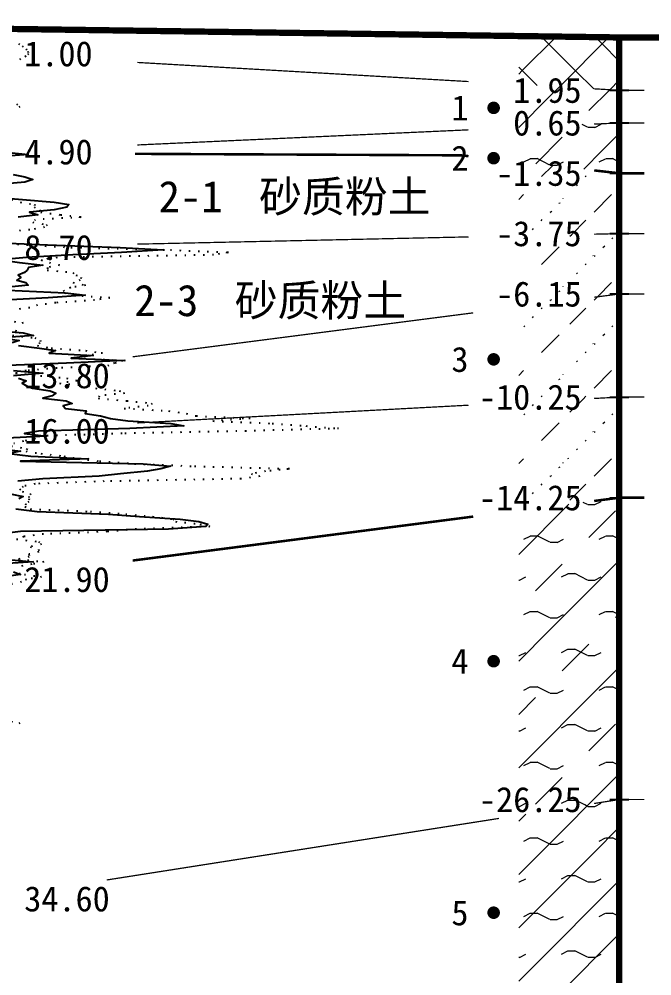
# Model space of a CAD drawing. Extents: x -37 to 3540, y -1485 to 297.
# Drawn here: x 2446 to 2496.4, y 142.3 to 218.4 of the extents above; entities that cross this region are included whole.
import ezdxf
from ezdxf.enums import TextEntityAlignment as Align

# ---------------------------------------------------------------- set-up
doc = ezdxf.new("R2010")
doc.units = 0
doc.linetypes.add('DOT', pattern=[6.35, 0, -6.35])
doc.layers.get('0').update_dxf_attribs({"linetype": 'CONTINUOUS'})
for name, color, linetype in [('CURVE', 200, 'CONTINUOUS'), ('HOLE', 41, 'CONTINUOUS'), ('SAMPLE', 1, 'CONTINUOUS'), ('STRATUM', 241, 'CONTINUOUS')]:
    doc.layers.add(name, color=color, linetype=linetype)
doc.layers.add('HATCH', color=7, linetype='CONTINUOUS', lineweight=13)
doc.styles.add('ST', font='')
doc.styles.get('ST').set_extended_font_data('SimSun')
pattern_1 = [(45, (2148.7487, 0), (-4.24264, 4.24264), [10, 0]), (45, (2149.8097, -3.182), (-2.12132, 6.36396), [3, -3]), (26.565, (2149.8228, -0.2536), (5.999823, 5.999812), [0.567, -12.849]), (0, (2149.256, -0.2536), (0, 6), [0.567, -5.433]), (26.565, (2147.1674, 0), (5.999823, 5.999812), [0.567, -12.849]), (0, (2147.6745, 0.2536), (0, 6), [0.567, -5.433]), (153.435, (2149.2558, -0.2536), (-5.999818, -5e-06), [1.134, -12.2826]), (26.565, (2152.8228, 2.7464), (5.999823, 5.999812), [0.567, -12.849]), (0, (2152.256, 2.7464), (0, 6), [0.567, -5.433]), (26.565, (2150.1674, 3), (5.999823, 5.999812), [0.567, -12.849]), (0, (2150.6745, 3.2536), (0, 6), [0.567, -5.433]), (153.435, (2152.2558, 2.7464), (-5.999818, -5e-06), [1.134, -12.2826])]
pattern_2 = [(45, (2148.7487, 0), (-7e-07, 6.99998), [1.97196, -7.92754]), (45, (2151.5615, 2.829), (-7e-07, 6.99998), [1.99367, -7.90583]), (45, (2153.816, 5.082), (-7e-07, 6.99998), [1.81361, -8.08588]), (26.56505, (2148.7487, 3.5), (7, 7), [0.0965, -15.55598]), (36.8699, (2149.4487, 4.2), (7, 7), [0.19775, -34.80225]), (315, (2152.2487, 6.976), (6.99998, 1e-06), [0.03305, -9.86644]), (26.56505, (2152.2487, 0), (7, 7), [0.14475, -15.50773]), (26.56505, (2152.9487, 0.7), (7, 7), [0.10528, -15.5472]), (90, (2153.299, 1.05), (-7, -5e-07), [0.02877, -6.97123]), (26.56505, (2153.6487, 1.4), (7, 7), [0.09101, -31.21394]), (36.8699, (2154.3487, 2.1), (7, 7), [0.11069, -34.88931]), (45, (2155.0487, 2.8), (-2e-07, 6.99998), [0.10911, -9.79038]), (315, (2155.663, 3.548), (6.99998, 1e-06), [0.03305, -9.86644]), (36.8699, (2150.1487, 4.9), (7, 7), [0.10224, -34.89776]), (53.1301, (2150.8487, 5.6), (14, 21), [0.13438, -34.86562]), (53.1301, (2151.5487, 6.3), (14, 21), [0.12625, -34.87375])]

# ---------------------------------------------------------------- blocks, each defined once
blk = doc.blocks.new('SampleSoilUndisturbed')
at = {"const_width": 0.5}
blk.add_lwpolyline([(-0.25, 0, 1), (0.25, 0, 1)], format="xyb", close=True, dxfattribs=at)

msp = doc.modelspace()

# ---------------------------------------------------------------- hatches: boundary and pattern name
at = {"layer": 'HATCH'}
h = msp.add_hatch(dxfattribs=at)
h.set_pattern_fill('STT', color=50, style=0)
h.set_pattern_definition([(45, (2148.7487, 0), (-2.12132, 2.12132), [10, 0]), (135, (2148.7487, 0), (-2.12132, -2.12132), [10, 0])])
h.paths.add_polyline_path([(2493.761, 216.897), (2485.761, 217.009), (2485.761, 213.158), (2493.761, 212.697)])
h.paths.add_polyline_path([(2484.552, 211.208), (2491.25, 211.208), (2491.25, 214.141), (2484.552, 214.141)], flags=9)
h = msp.add_hatch(dxfattribs=at)
h.set_pattern_fill('FZNT', color=32, style=0)
h.set_pattern_definition([(45, (2148.7487, 0), (-4.24264, 4.24264), [10, 0]), (45, (2149.8097, -3.182), (-2.12132, 6.36396), [3, -3])])
h.paths.add_polyline_path([(2493.761, 212.697), (2485.761, 213.158), (2485.761, 209.732), (2493.761, 210.097)])
h.paths.add_polyline_path([(2484.552, 208.608), (2491.25, 208.608), (2491.25, 211.541), (2484.552, 211.541)], flags=9)
h.paths.add_polyline_path([(2484.552, 211.208), (2491.25, 211.208), (2491.25, 214.141), (2484.552, 214.141)], flags=9)
h = msp.add_hatch(dxfattribs=at)
h.set_pattern_fill('YNFNT', color=251, style=0)
h.set_pattern_definition(pattern_1)
h.paths.add_polyline_path([(2493.761, 210.097), (2485.761, 209.732), (2485.761, 207.003), (2493.761, 206.097)])
h.paths.add_polyline_path([(2492.125, 205.656), (2518.801, 205.656), (2518.801, 210.6), (2492.125, 210.6)], flags=9)
h.paths.add_polyline_path([(2484.338, 206.232), (2490.923, 206.232), (2490.923, 209.899), (2484.338, 209.899)], flags=9)
h.paths.add_polyline_path([(2483.121, 204.608), (2491.25, 204.608), (2491.25, 207.541), (2483.121, 207.541)], flags=9)
h.paths.add_polyline_path([(2484.552, 208.608), (2491.25, 208.608), (2491.25, 211.541), (2484.552, 211.541)], flags=9)
h = msp.add_hatch(dxfattribs=at)
h.set_pattern_fill('SZFT', color=52, style=0)
h.set_pattern_definition(pattern_2)
h.paths.add_polyline_path([(2493.761, 206.097), (2485.761, 207.003), (2485.761, 201.123), (2493.761, 201.297)])
h.paths.add_polyline_path([(2484.338, 206.232), (2490.923, 206.232), (2490.923, 209.899), (2484.338, 209.899)], flags=9)
h.paths.add_polyline_path([(2483.121, 199.808), (2491.25, 199.808), (2491.25, 202.741), (2483.121, 202.741)], flags=9)
h.paths.add_polyline_path([(2483.121, 204.608), (2491.25, 204.608), (2491.25, 207.541), (2483.121, 207.541)], flags=9)
h = msp.add_hatch(dxfattribs=at)
h.set_pattern_fill('SZFT', color=52, style=0)
h.set_pattern_definition(pattern_2)
h.paths.add_polyline_path([(2493.761, 201.297), (2485.761, 201.123), (2485.761, 195.465), (2493.761, 196.497)])
h.paths.add_polyline_path([(2483.121, 195.008), (2491.25, 195.008), (2491.25, 197.941), (2483.121, 197.941)], flags=9)
h.paths.add_polyline_path([(2483.121, 199.808), (2491.25, 199.808), (2491.25, 202.741), (2483.121, 202.741)], flags=9)
h = msp.add_hatch(dxfattribs=at)
h.set_pattern_fill('SZFT', color=52, style=0)
h.set_pattern_definition(pattern_2)
h.paths.add_polyline_path([(2493.761, 196.497), (2485.761, 195.465), (2485.761, 187.869), (2493.761, 188.297)])
h.paths.add_polyline_path([(2481.691, 186.808), (2491.25, 186.808), (2491.25, 189.741), (2481.691, 189.741)], flags=9)
h.paths.add_polyline_path([(2483.121, 195.008), (2491.25, 195.008), (2491.25, 197.941), (2483.121, 197.941)], flags=9)
h = msp.add_hatch(dxfattribs=at)
h.set_pattern_fill('SZFT', color=52, style=0)
h.set_pattern_definition(pattern_2)
h.paths.add_polyline_path([(2493.761, 188.297), (2485.761, 187.869), (2485.761, 179.265), (2493.761, 180.297)])
h.paths.add_polyline_path([(2481.694, 178.811), (2491.247, 178.811), (2491.247, 181.727), (2481.694, 181.727)], flags=9)
h.paths.add_polyline_path([(2481.691, 186.808), (2491.25, 186.808), (2491.25, 189.741), (2481.691, 189.741)], flags=9)
h = msp.add_hatch(dxfattribs=at)
h.set_pattern_fill('YNFNT', color=251, style=0)
h.set_pattern_definition(pattern_1)
h.paths.add_polyline_path([(2493.761, 180.297), (2485.761, 179.265), (2485.761, 155.043), (2493.761, 156.297)])
h.paths.add_polyline_path([(2481.691, 154.808), (2491.25, 154.808), (2491.25, 157.741), (2481.691, 157.741)], flags=9)
h.paths.add_polyline_path([(2481.694, 178.811), (2491.247, 178.811), (2491.247, 181.727), (2481.694, 181.727)], flags=9)
h = msp.add_hatch(dxfattribs=at)
h.set_pattern_fill('YNNT', color=251, style=0)
h.set_pattern_definition([(45, (2148.7487, 0), (-2.12132, 2.12132), [10, 0]), (26.565, (2149.8228, -0.2536), (5.999823, 5.999812), [0.567, -12.849]), (0, (2149.256, -0.2536), (0, 6), [0.567, -5.433]), (26.565, (2147.1674, 0), (5.999823, 5.999812), [0.567, -12.849]), (0, (2147.6745, 0.2536), (0, 6), [0.567, -5.433]), (153.435, (2149.2558, -0.2536), (-5.999818, -5e-06), [1.134, -12.2826]), (26.565, (2152.8228, 2.7464), (5.999823, 5.999812), [0.567, -12.849]), (0, (2152.256, 2.7464), (0, 6), [0.567, -5.433]), (26.565, (2150.1674, 3), (5.999823, 5.999812), [0.567, -12.849]), (0, (2150.6745, 3.2536), (0, 6), [0.567, -5.433]), (153.435, (2152.2558, 2.7464), (-5.999818, -5e-06), [1.134, -12.2826])])
h.paths.add_polyline_path([(2493.761, 156.297), (2485.761, 155.043), (2485.761, 139.755), (2493.761, 139.897)])
h.paths.add_polyline_path([(2481.691, 138.408), (2491.25, 138.408), (2491.25, 141.341), (2481.691, 141.341)], flags=9)
h.paths.add_polyline_path([(2481.691, 154.808), (2491.25, 154.808), (2491.25, 157.741), (2481.691, 157.741)], flags=9)

# ---------------------------------------------------------------- linework, layer by layer
at = {"layer": 'CURVE', "color": 100, "linetype": 'DOT', "ltscale": 0.1}
for points in [[(2445.938, 216.401), (2446.248, 216.201), (2446.568, 216.001), (2446.688, 215.801), (2446.748, 215.601), (2446.548, 215.401), (2446.118, 215.201), (2445.848, 215.001)], [(2445.778, 211.601), (2446.068, 211.401), (2445.728, 211.201)], [(2445.398, 204.001), (2446.088, 203.801), (2447.248, 203.601), (2447.198, 203.401), (2447.628, 203.201), (2447.718, 203.001), (2449.298, 202.801), (2450.938, 202.601), (2447.288, 202.401), (2447.078, 202.201), (2448.228, 202.001), (2448.028, 201.801), (2446.848, 201.601), (2444.528, 201.401)], [(2444.418, 200.601), (2446.588, 200.401), (2450.118, 200.201), (2458.038, 200.001), (2462.658, 199.801), (2461.478, 199.601), (2449.018, 199.401), (2447.758, 199.201), (2448.408, 199.001), (2449.218, 198.801), (2448.268, 198.601), (2448.238, 198.401), (2450.278, 198.201), (2450.518, 198.001), (2450.948, 197.801), (2450.868, 197.601), (2450.278, 197.401), (2451.268, 197.201), (2450.108, 197.001), (2449.538, 196.801), (2449.628, 196.601), (2450.258, 196.401), (2453.218, 196.201), (2452.008, 196.001), (2448.908, 195.801), (2447.468, 195.601), (2446.838, 195.401), (2445.158, 195.201)], [(2444.888, 194.401), (2446.318, 194.201), (2445.718, 194.001)], [(2445.688, 193.601), (2446.118, 193.401), (2445.468, 193.201), (2447.248, 193.001), (2447.698, 192.801), (2447.658, 192.601), (2447.438, 192.401), (2448.548, 192.201), (2451.278, 192.001), (2452.628, 191.801), (2451.518, 191.601), (2450.478, 191.401), (2454.428, 191.201), (2453.598, 191.001), (2453.148, 190.801), (2449.018, 190.601), (2446.558, 190.401), (2445.718, 190.201), (2447.698, 190.001), (2449.768, 189.801), (2450.618, 189.601), (2449.208, 189.401), (2451.498, 189.201), (2452.078, 189.001), (2453.968, 188.801), (2454.388, 188.601), (2452.378, 188.401), (2452.288, 188.201), (2454.568, 188.001), (2456.598, 187.801), (2456.278, 187.601), (2454.358, 187.401), (2457.898, 187.201), (2459.298, 187.001), (2460.088, 186.801), (2464.378, 186.601), (2461.418, 186.401), (2466.138, 186.201), (2468.828, 186.001), (2471.428, 185.801), (2464.068, 185.601), (2454.188, 185.401), (2447.688, 185.201), (2447.308, 185.001), (2446.348, 184.801), (2445.578, 184.601)], [(2445.368, 184.401), (2446.628, 184.201), (2446.548, 184.001), (2447.728, 183.801), (2449.568, 183.601), (2450.718, 183.401), (2452.398, 183.201), (2455.188, 183.001), (2459.958, 182.801), (2467.508, 182.601), (2465.618, 182.401), (2464.488, 182.201), (2465.148, 182.001), (2463.668, 181.801), (2452.778, 181.601), (2447.268, 181.401), (2446.318, 181.201), (2446.038, 181.001), (2446.238, 180.801), (2446.938, 180.601), (2446.778, 180.401), (2446.788, 180.201), (2446.768, 180.001), (2446.528, 179.801), (2446.458, 179.601), (2446.888, 179.401), (2451.668, 179.201), (2454.478, 179.001), (2456.588, 178.801), (2458.248, 178.601), (2458.438, 178.401), (2460.378, 178.201), (2461.188, 178.001), (2455.338, 177.801), (2452.998, 177.601), (2447.928, 177.401), (2446.358, 177.201), (2445.788, 177.001), (2447.528, 176.801), (2447.788, 176.601), (2446.898, 176.401), (2447.548, 176.201), (2447.568, 176.001), (2446.778, 175.801), (2446.808, 175.601), (2445.928, 175.401), (2447.968, 175.201), (2447.008, 175.001), (2445.788, 174.801)], [(2445.268, 174.401), (2446.418, 174.201), (2447.788, 174.001), (2446.578, 173.801), (2446.198, 173.601), (2445.248, 173.401)], [(2444.658, 162.601), (2446.048, 162.401), (2445.778, 162.201)]]:
    msp.add_lwpolyline(points, dxfattribs=at)
at = {"layer": 'CURVE', "color": 30, "linetype": 'Continuous'}
for points in [[(2444.668, 207.801), (2446.708, 207.601), (2444.308, 207.401)], [(2445.528, 206.001), (2446.458, 205.801), (2447.088, 205.601), (2446.448, 205.401), (2444.308, 205.201)], [(2444.018, 204.201), (2446.278, 204.001), (2448.798, 203.801), (2449.948, 203.601), (2449.788, 203.401), (2448.798, 203.201), (2446.818, 203.001), (2447.488, 202.801), (2445.918, 202.601)], [(2443.868, 200.601), (2448.248, 200.401), (2454.048, 200.201), (2457.468, 200.001), (2454.138, 199.801), (2450.268, 199.601), (2446.578, 199.401), (2444.578, 199.201), (2446.018, 199.001), (2447.888, 198.801), (2446.748, 198.601), (2446.628, 198.401), (2446.438, 198.201), (2445.928, 198.001), (2446.128, 197.801), (2445.828, 197.601), (2446.538, 197.401), (2446.728, 197.201), (2444.918, 197.001)], [(2445.098, 196.801), (2449.658, 196.601), (2451.258, 196.401), (2448.308, 196.201), (2444.838, 196.001)], [(2444.098, 193.601), (2446.318, 193.401), (2447.148, 193.201), (2444.648, 193.001), (2446.008, 192.801), (2445.448, 192.601)], [(2445.938, 192.401), (2447.618, 192.201), (2448.898, 192.001), (2448.388, 191.801), (2451.878, 191.601), (2450.148, 191.401), (2454.348, 191.201), (2449.778, 191.001), (2445.108, 190.801)], [(2445.548, 190.401), (2447.898, 190.201), (2445.538, 190.001)], [(2445.938, 189.801), (2446.558, 189.601), (2446.228, 189.401), (2446.588, 189.201), (2447.058, 189.001), (2448.468, 188.801), (2448.908, 188.601), (2448.628, 188.401), (2447.898, 188.201), (2449.748, 188.001), (2450.228, 187.801), (2449.498, 187.601), (2449.698, 187.401), (2451.338, 187.201), (2451.248, 187.001), (2452.478, 186.801), (2453.258, 186.601), (2454.638, 186.401), (2458.078, 186.201), (2459.118, 186.001), (2454.808, 185.801), (2447.528, 185.601), (2446.438, 185.401), (2448.188, 185.201), (2444.488, 185.001)], [(2444.318, 184.201), (2446.108, 184.001), (2445.178, 183.801), (2446.918, 183.601), (2451.518, 183.401), (2446.118, 183.201), (2455.858, 183.001), (2458.058, 182.801), (2457.288, 182.601), (2456.208, 182.401), (2454.078, 182.201), (2452.368, 182.001), (2447.878, 181.801), (2445.898, 181.601)], [(2445.288, 180.601), (2446.308, 180.401), (2445.978, 180.201)], [(2445.738, 179.401), (2447.438, 179.201), (2453.118, 179.001), (2455.578, 178.801), (2458.828, 178.601), (2460.308, 178.401), (2461.028, 178.201), (2460.848, 178.001), (2457.898, 177.801), (2446.118, 177.601), (2444.368, 177.401)], [(2444.828, 175.401), (2447.108, 175.201), (2444.268, 175.001)], [(2445.548, 174.401), (2446.098, 174.201), (2444.818, 174.001)]]:
    msp.add_lwpolyline(points, dxfattribs=at)
at = {"layer": 'HOLE', "linetype": 'Continuous', "const_width": 0.5}
msp.add_lwpolyline([(2493.761, 216.897), (2493.761, 66.897)], dxfattribs=at)
at = {"layer": 'HOLE', "linetype": 'Continuous'}
for points in [[(2493.011, 212.697), (2494.511, 212.697)], [(2493.011, 210.097), (2494.511, 210.097)], [(2493.011, 206.097), (2494.511, 206.097)], [(2493.011, 201.297), (2494.511, 201.297)], [(2493.011, 196.497), (2494.511, 196.497)], [(2493.011, 188.297), (2494.511, 188.297)], [(2493.011, 180.297), (2494.511, 180.297)], [(2493.011, 156.297), (2494.511, 156.297)]]:
    msp.add_lwpolyline(points, dxfattribs=at)
at = {"layer": 'STRATUM', "linetype": 'Continuous'}
for points, const_width in [([(2203.736, 218.103), (2223.736, 218.103), (2268.487, 218.101), (2313.544, 217.917), (2358.772, 217.937), (2403.494, 217.499), (2443.408, 217.601), (2493.761, 216.897), (2513.761, 216.897)], 0.5), ([(2455.408, 214.909), (2468.584, 214.149), (2481.761, 213.389)], 0.1), ([(2491.761, 212.812), (2493.761, 212.697), (2495.761, 212.697)], 0.1), ([(2491.761, 210.006), (2493.761, 210.097), (2495.761, 210.097)], 0.1), ([(2455.408, 208.348), (2468.584, 208.949), (2481.761, 209.55)], 0.1), ([(2455.222, 207.642), (2481.173, 207.523), (2481.761, 207.456)], 0.2), ([(2491.761, 206.324), (2493.761, 206.097), (2495.761, 206.097)], 0.2), ([(2455.408, 200.462), (2468.584, 200.749), (2481.761, 201.036)], 0.1), ([(2491.761, 201.253), (2493.761, 201.297), (2495.761, 201.297)], 0.1), ([(2491.761, 196.239), (2493.761, 196.497), (2495.761, 196.497)], 0.1), ([(2455.035, 191.501), (2468.584, 193.249), (2482.134, 194.997)], 0.1), ([(2491.761, 188.19), (2493.761, 188.297), (2495.761, 188.297)], 0.1), ([(2455.408, 186.243), (2468.584, 186.949), (2481.761, 187.655)], 0.1), ([(2491.761, 180.039), (2493.761, 180.297), (2495.761, 180.297)], 0.2), ([(2455.035, 175.301), (2468.584, 177.049), (2482.134, 178.797)], 0.2), ([(2491.761, 155.983), (2493.761, 156.297), (2495.761, 156.297)], 0.1), ([(2452.973, 149.901), (2468.584, 152.349), (2484.195, 154.797)], 0.1)]:
    msp.add_lwpolyline(points, dxfattribs=dict(at, const_width=const_width))

# ---------------------------------------------------------------- block references
at = {"layer": 'SAMPLE'}
for p in [(2483.761, 211.297), (2483.761, 207.297), (2483.761, 191.297), (2483.761, 167.297), (2483.761, 147.297)]:
    msp.add_blockref('SampleSoilUndisturbed', p, dxfattribs=at)

# ---------------------------------------------------------------- texts
at = {"layer": 'HOLE', "style": 'ST'}
for s, p in [('1.00', (2446.408, 215.601)), ('4.90', (2446.408, 207.801)), ('8.70', (2446.408, 200.201)), ('13.80', (2446.408, 190.001)), ('16.00', (2446.408, 185.601)), ('21.90', (2446.408, 173.801)), ('34.60', (2446.408, 148.401))]:
    msp.add_text(s, height=2, dxfattribs=at).set_placement(p, align=Align.MIDDLE_LEFT)
for s, p in [('1.95', (2490.761, 212.697)), ('0.65', (2490.761, 210.097)), ('-1.35', (2490.761, 206.097)), ('-3.75', (2490.761, 201.297)), ('-6.15', (2490.761, 196.497)), ('-10.25', (2490.761, 188.297)), ('-14.25', (2490.761, 180.297)), ('-26.25', (2490.761, 156.297))]:
    msp.add_text(s, height=2, dxfattribs=at).set_placement(p, align=Align.MIDDLE_RIGHT)
at = {"layer": 'SAMPLE', "style": 'ST'}
for s, p in [('1', (2481.761, 211.297)), ('2', (2481.761, 207.297)), ('3', (2481.761, 191.297)), ('4', (2481.761, 167.297)), ('5', (2481.761, 147.297))]:
    msp.add_text(s, height=2, dxfattribs=at).set_placement(p, align=Align.MIDDLE_RIGHT)
at = {"layer": 'STRATUM', "style": 'ST'}
for s, p in [('2-1', (2457.099, 204.243)), ('砂质粉土', (2465.099, 204.243)), ('2-3', (2455.157, 195.987)), ('砂质粉土', (2463.157, 195.987))]:
    msp.add_text(s, height=2.5, dxfattribs=at).set_placement(p, align=Align.MIDDLE_LEFT)

doc.saveas('drawing.dxf')
